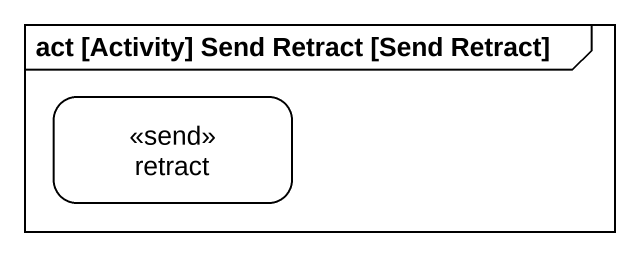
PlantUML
@startuml
mainframe act [Activity] Send Retract [Send Retract]
hide empty description
state retract <<send>>
@enduml
